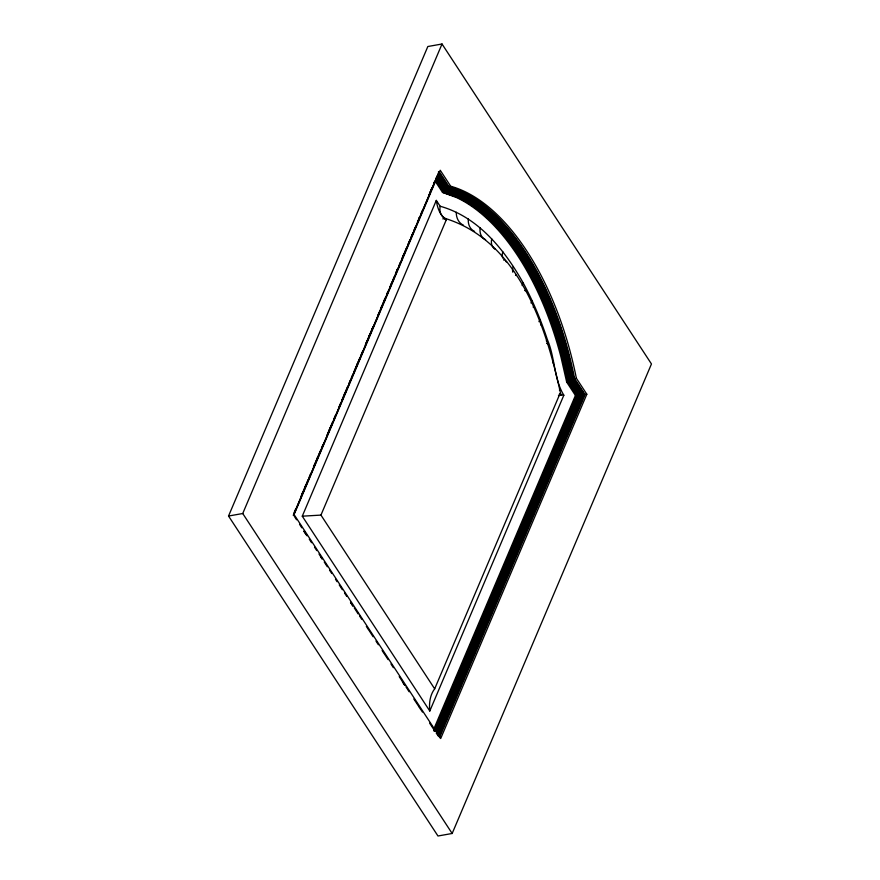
<?xml version="1.0" encoding="UTF-8"?>
<svg xmlns="http://www.w3.org/2000/svg" width="880" height="880" viewBox="0 0 880 880"><rect width="100%" height="100%" fill="white"/><g stroke="black" fill="none" stroke-linecap="round" stroke-linejoin="round"><path stroke-width="1.32" d="M293.535 515.086L438.218 173.811L447.964 188.705L461.56 193.743A224.059 118.195 79.9 0 1 567.501 355.597L573.001 379.72L582.747 394.614L437.91 735.812M228.536 516.032L427.834 46.519L442.024 44L651.464 363.968L452.166 833.481L437.976 836L228.536 516.032L242.737 513.513L442.024 44M294.206 512.435L295.812 508.651M301.158 496.056L302.764 492.272M303.831 489.753L305.437 485.969M306.504 483.45L308.11 479.677M309.177 477.158L310.783 473.374M313.456 467.071L315.062 463.298M316.129 460.779L317.735 456.995M318.802 454.476L320.408 450.703M321.475 448.173L323.081 444.4M328.427 431.805L330.033 428.021M331.1 425.502L332.706 421.718M333.773 419.199L335.379 415.426M343.398 396.528L345.004 392.744M346.071 390.225L347.677 386.441M348.755 383.922L350.361 380.127M355.729 367.488L357.335 363.693M358.413 361.163L360.019 357.368M361.097 354.838L362.703 351.043M365.387 344.718L367.004 340.934M368.071 338.404L369.688 334.609M370.755 332.079L372.372 328.284M377.74 315.645L379.346 311.85M380.413 309.32L382.03 305.525M383.097 302.995L384.714 299.2M386.859 294.151L387.937 291.621M390.082 286.561L391.688 282.766M392.766 280.236L394.372 276.441M395.45 273.911L397.595 268.862M402.424 257.477L404.03 253.682M405.108 251.152L406.714 247.368M407.792 244.838L409.937 239.778M417.45 222.079L419.595 217.019M421.212 213.224L422.279 210.694M429.792 192.995L431.948 187.935M302.049 494.021L303.655 490.237M304.722 487.718L306.328 483.934M314.369 465.003L315.975 461.208M317.042 458.689L318.648 454.905M326.689 435.974L328.295 432.179M329.362 429.66L330.979 425.876M339.009 406.945L340.615 403.15M341.693 400.631L343.299 396.847M344.366 394.317L345.972 390.533M351.318 377.949L352.924 374.165M353.991 371.657L355.597 367.873M356.664 365.365L358.259 361.581M366.278 342.716L367.873 338.943M368.94 336.424L370.546 332.651M371.613 330.132L373.219 326.359M381.227 307.483L382.833 303.71M383.9 301.191L385.506 297.418M386.573 294.899L388.168 291.126M391.38 283.58L392.447 281.061M396.187 272.25L397.782 268.477M398.849 265.958L400.455 262.185M401.522 259.666L404.734 252.12M411.136 237.017L412.742 233.244M413.809 230.725L415.415 226.952M418.616 219.406L419.683 216.887M428.758 195.492L431.97 187.946M293.26 515.372L363.517 349.855M363.792 349.162L438.218 173.811M440.143 206.239C478.269 216.92 504.559 249.777 523.193 282.909C533.038 301.114 541.013 320.243 547.47 339.889C555.104 357.621 553.762 378.807 563.838 395.219L429.792 711.018L302.269 516.186L436.315 200.387L440.143 206.239A18.359 12.925 -48 0 0 440.803 213.752L442.618 216.557L445.269 218.449C519.211 241.56 546.403 327.206 560.934 395.175L558.47 395.604M429.792 711.018C428.967 703.417 429.891 695.068 434.676 688.842L320.947 515.097L446.237 219.934L446.094 218.757L444.95 218.955M434.676 688.842L559.966 393.679L560.604 393.69L559.449 393.899L559.966 393.679M433.994 728.651L575.421 395.461L566.665 382.063L561 357.192A221.012 116.578 79.9 0 0 456.5 197.549L442.486 192.357L435.182 181.203M434.038 730.983L576.543 395.263L567.776 381.865L562.122 356.994A221.012 116.578 79.9 0 0 457.622 197.351L442.486 192.357M434.247 730.972L576.763 395.23L567.985 381.821L562.331 356.961A221.023 116.589 79.9 0 0 457.831 197.296L443.608 192.159L435.567 179.883M434.918 731.082L577.533 395.109L568.711 381.634L563.057 356.807A221.188 116.677 79.9 0 0 458.48 197.021L444.488 191.84L436.392 179.487M435.589 731.346L578.358 395.01L569.448 381.392L563.816 356.631A221.452 116.82 79.9 0 0 459.107 196.658L445.148 191.488L436.238 177.881L437.646 175.725L446.985 189.992L460.757 195.096A222.794 117.524 79.9 0 1 566.093 356.026L571.659 380.468L580.998 394.735L436.909 734.184M436.238 731.742L579.216 394.911L570.196 381.117L564.575 356.444A221.815 117.007 79.9 0 0 459.701 196.207L445.797 191.059L436.766 177.276M436.326 733.535L580.107 394.812L570.933 380.809L565.345 356.246A222.266 117.249 79.9 0 0 460.251 195.69L446.413 190.564L437.239 176.55M437.437 734.954L581.878 394.669L572.352 380.105L566.819 355.817A223.399 117.843 79.9 0 0 461.197 194.436L447.502 189.376L437.976 174.801M438.856 735.504L583.572 394.581L573.595 379.335L568.139 355.377A224.774 118.569 79.9 0 0 461.857 193.006L448.36 188.012L438.383 172.766M439.186 736.516L584.342 394.548L574.123 378.939L568.711 355.168A225.533 118.965 79.9 0 0 462.077 192.247L448.679 187.286L438.46 171.677M439.439 737.594L585.057 394.548L574.585 378.543A226.314 119.383 79.9 0 0 448.921 186.56L439.197 171.71M586.828 394.229L440.682 738.54L294.074 514.558L440.231 170.247L450.703 186.241A226.314 119.383 79.9 0 1 576.356 378.235L586.828 394.229L575.421 395.461M450.703 186.241L448.921 186.56L446.985 189.992L443.817 192.104L435.776 179.817M442.794 218.889L445.269 218.449M576.356 378.235L566.665 382.063M320.947 515.097L302.269 516.186M563.838 395.219L559.273 394.735M560.934 395.175L559.559 394.746M446.237 219.934C440.011 215.49 437.294 207.691 436.315 200.387M294.283 516.23L296.56 519.761M299.53 524.249L301.807 527.791M303.93 531.113L307.065 535.81M309.265 539.132L311.564 542.696M314.512 547.151L316.767 550.583M319.011 554.026L322.08 558.745M324.258 562.034L327.327 566.775M329.505 570.053L331.76 573.485M335.5 579.216L337.051 581.713M339.251 584.936L342.342 589.71M344.498 592.955L346.742 596.387M350.493 602.118L352.858 605.869M354.244 607.838L358.127 613.91M359.491 615.857L361.735 619.289M366.355 626.395L368.665 630.014M369.237 630.74L373.109 636.724M375.98 641.047L378.367 644.743M382.118 650.485L383.713 653.015M384.219 653.653L388.124 659.648M390.973 663.949L393.382 667.678M399.212 676.555L404.789 685.212M405.966 686.862L407.462 689.15M407.638 689.469L409.134 691.757M413.831 699.017L418.891 706.662M419.1 707.069L420.596 709.368M420.948 709.764L422.455 712.052M429.638 723.162L434.654 730.752M303.985 531.355L306.251 534.798M320.529 556.622L322.036 558.921M350.614 602.569L352.869 606.023M402.49 681.835L404.745 685.289M242.737 513.513L452.166 833.481M559.416 390.082A18.359 5.874 -22.2 0 1 560.01 389.367M553.597 362.945A17.017 2.09 -14.5 0 1 552.904 362.956M552.816 361.119A17.017 2.09 -14.5 0 1 553.498 360.778M548.009 343.585A17.017 3.608 -17.8 0 1 546.678 343.387M546.304 340.868A17.017 3.608 -17.8 0 1 547.47 339.889M541.409 324.951A17.017 5.082 -21.3 0 1 540.65 324.808M538.945 321.662A17.017 5.082 -21.3 0 1 540.353 319.803M533.874 307.263A17.017 6.501 -24.9 0 1 533.093 307.043M531.003 303.006A17.017 6.501 -24.9 0 1 532.235 300.74M525.492 290.741A17.017 7.854 -28.9 0 1 524.678 290.444M522.17 285.571A17.017 7.854 -28.9 0 1 523.193 282.909M516.373 275.55A17.017 9.108 -33.2 0 1 515.515 275.198M512.798 272.184A17.017 9.108 -33.2 0 1 512.589 271.359M512.501 270.479A17.017 9.108 -33.2 0 1 513.359 266.53M506.605 261.866A17.017 10.252 -38 0 1 505.703 261.459M504.196 260.359A17.017 10.252 -38 0 1 503.591 259.677M502.711 258.06A17.017 10.252 -38 0 1 502.821 251.779M495.363 249.414A17.017 11.286 -43.4 0 1 491.722 238.843M485.595 239.679A17.017 12.188 -49.6 0 1 480.161 227.854M474.584 231.418A17.017 12.947 -56.8 0 1 468.303 218.944M463.419 225.17A17.017 13.563 -65.1 0 1 456.258 212.212M434.621 181.61L433.554 184.14L434.643 181.654"/></g></svg>
